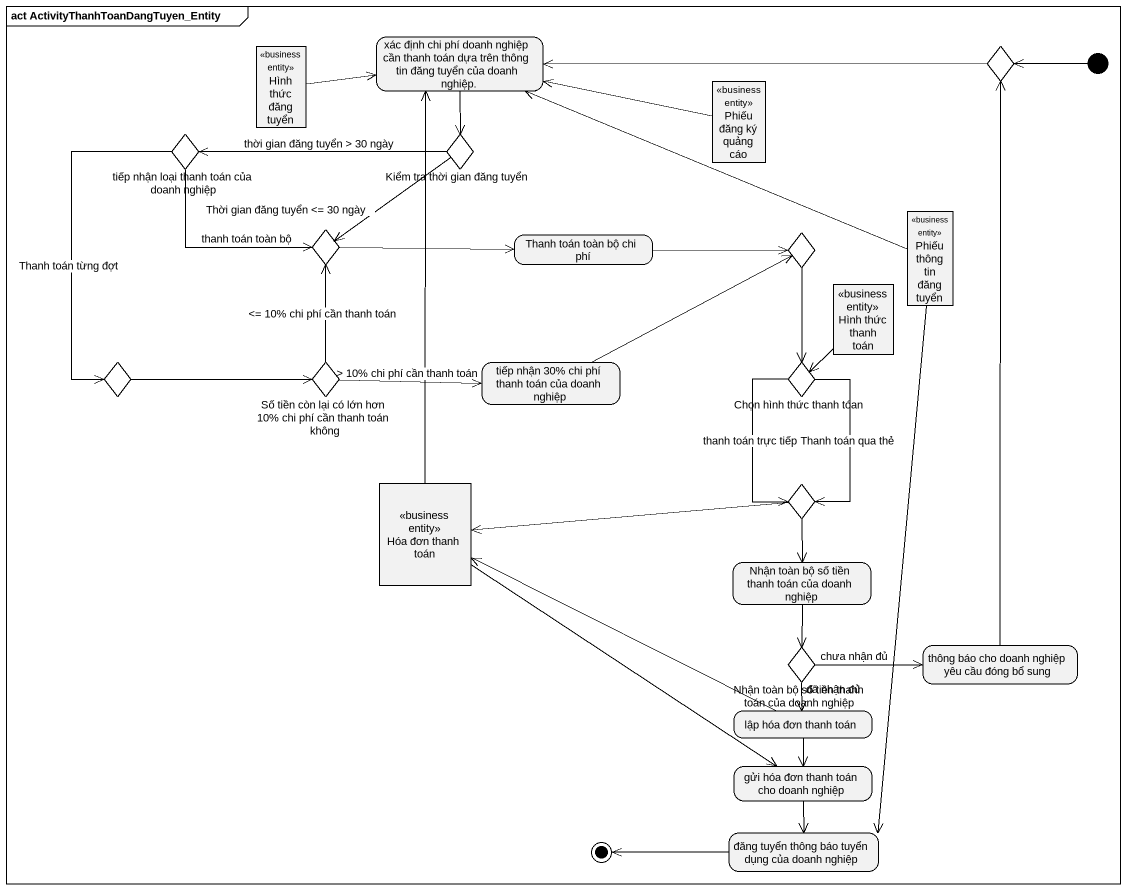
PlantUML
@startuml
mainframe act ActivityThanhToanDangTuyen_Entity
hide empty description
state "xác định chi phí doanh nghiệp cần thanh toán dựa trên thông tin đăng tuyển của doanh nghiệp." as xác_định_chi_phí_doanh
state "Hình thức đăng tuyển" as Hình_thức_đăng_tuyển <<business entity>>
state "Phiếu đăng ký quảng cáo" as Phiếu_đăng_ký_quảng_cáo <<business entity>>
state choice1 <<choice>>
state "tiếp nhận loại thanh toán của doanh nghiệp" as tiếp_nhận_loại_thanh_toán <<choice>>
state "Kiểm tra thời gian đăng tuyển" as Kiểm_tra_thời_gian_đăng <<choice>>
state "Phiếu thông tin đăng tuyển" as Phiếu_thông_tin_đăng_tuyển <<business entity>>
state choice2 <<choice>>
state "Thanh toán toàn bộ chi phí" as Thanh_toán_toàn_bộ_chi_phí
state choice3 <<choice>>
state "Hình thức thanh toán" as Hình_thức_thanh_toán <<business entity>>
state choice4 <<choice>>
state "Số tiền còn lại có lớn hơn 10% chi phí cần thanh toán không" as Số_tiền_còn_lại_có_lớn_hơn <<choice>>
state "tiếp nhận 30% chi phí thanh toán của doanh nghiệp" as tiếp_nhận_30_chi_phí_thanh
state "Chọn hình thức thanh tóan" as Chọn_hình_thức_thanh_tóan <<choice>>
state "Hóa đơn thanh toán" as Hóa_đơn_thanh_toán <<business entity>>
state choice5 <<choice>>
state "Nhận toàn bộ số tiền thanh toán của doanh nghiệp" as Nhận_toàn_bộ_số_tiền_thanh
state "Nhận toàn bộ số tiền thanh toán của doanh nghiệp" as Nhận_toàn_bộ_số_tiền_thanh_2 <<choice>>
state "thông báo cho doanh nghiệp yêu cầu đóng bổ sung" as thông_báo_cho_doanh_nghiệp
state "lập hóa đơn thanh toán" as lập_hóa_đơn_thanh_toán
state "gửi hóa đơn thanh toán cho doanh nghiệp" as gửi_hóa_đơn_thanh_toán_cho
state "đăng tuyển thông báo tuyển dụng của doanh nghiệp" as đăng_tuyển_thông_báo_tuyển
[*] -left-> choice1
xác_định_chi_phí_doanh --> Kiểm_tra_thời_gian_đăng
Hình_thức_đăng_tuyển -right-> xác_định_chi_phí_doanh
Phiếu_đăng_ký_quảng_cáo -left-> xác_định_chi_phí_doanh
choice1 -left-> xác_định_chi_phí_doanh
tiếp_nhận_loại_thanh_toán --> choice2 : thanh toán toàn bộ
tiếp_nhận_loại_thanh_toán --> choice4 : Thanh toán từng đợt
Kiểm_tra_thời_gian_đăng -left-> tiếp_nhận_loại_thanh_toán : thời gian đăng tuyển > 30 ngày
Kiểm_tra_thời_gian_đăng --> choice2 : Thời gian đăng tuyển <= 30 ngày
Phiếu_thông_tin_đăng_tuyển -left-> xác_định_chi_phí_doanh
Phiếu_thông_tin_đăng_tuyển --> đăng_tuyển_thông_báo_tuyển
choice2 -right-> Thanh_toán_toàn_bộ_chi_phí
Thanh_toán_toàn_bộ_chi_phí -right-> choice3
choice3 --> Chọn_hình_thức_thanh_tóan
Hình_thức_thanh_toán --> Chọn_hình_thức_thanh_tóan
choice4 -right-> Số_tiền_còn_lại_có_lớn_hơn
Số_tiền_còn_lại_có_lớn_hơn -up-> choice2 : <= 10% chi phí cần thanh toán
Số_tiền_còn_lại_có_lớn_hơn -right-> tiếp_nhận_30_chi_phí_thanh : > 10% chi phí cần thanh toán
tiếp_nhận_30_chi_phí_thanh -right-> choice3
Chọn_hình_thức_thanh_tóan --> choice5 : Thanh toán qua thẻ
Chọn_hình_thức_thanh_tóan --> choice5 : thanh toán trực tiếp
Hóa_đơn_thanh_toán -up-> xác_định_chi_phí_doanh
Hóa_đơn_thanh_toán --> gửi_hóa_đơn_thanh_toán_cho
choice5 -left-> Hóa_đơn_thanh_toán
choice5 --> Nhận_toàn_bộ_số_tiền_thanh
Nhận_toàn_bộ_số_tiền_thanh --> Nhận_toàn_bộ_số_tiền_thanh_2
Nhận_toàn_bộ_số_tiền_thanh_2 -right-> thông_báo_cho_doanh_nghiệp : chưa nhận đủ
Nhận_toàn_bộ_số_tiền_thanh_2 --> lập_hóa_đơn_thanh_toán : đã nhận đủ
thông_báo_cho_doanh_nghiệp -up-> choice1
lập_hóa_đơn_thanh_toán -left-> Hóa_đơn_thanh_toán
lập_hóa_đơn_thanh_toán --> gửi_hóa_đơn_thanh_toán_cho
gửi_hóa_đơn_thanh_toán_cho --> đăng_tuyển_thông_báo_tuyển
đăng_tuyển_thông_báo_tuyển -left-> [*]
@enduml
